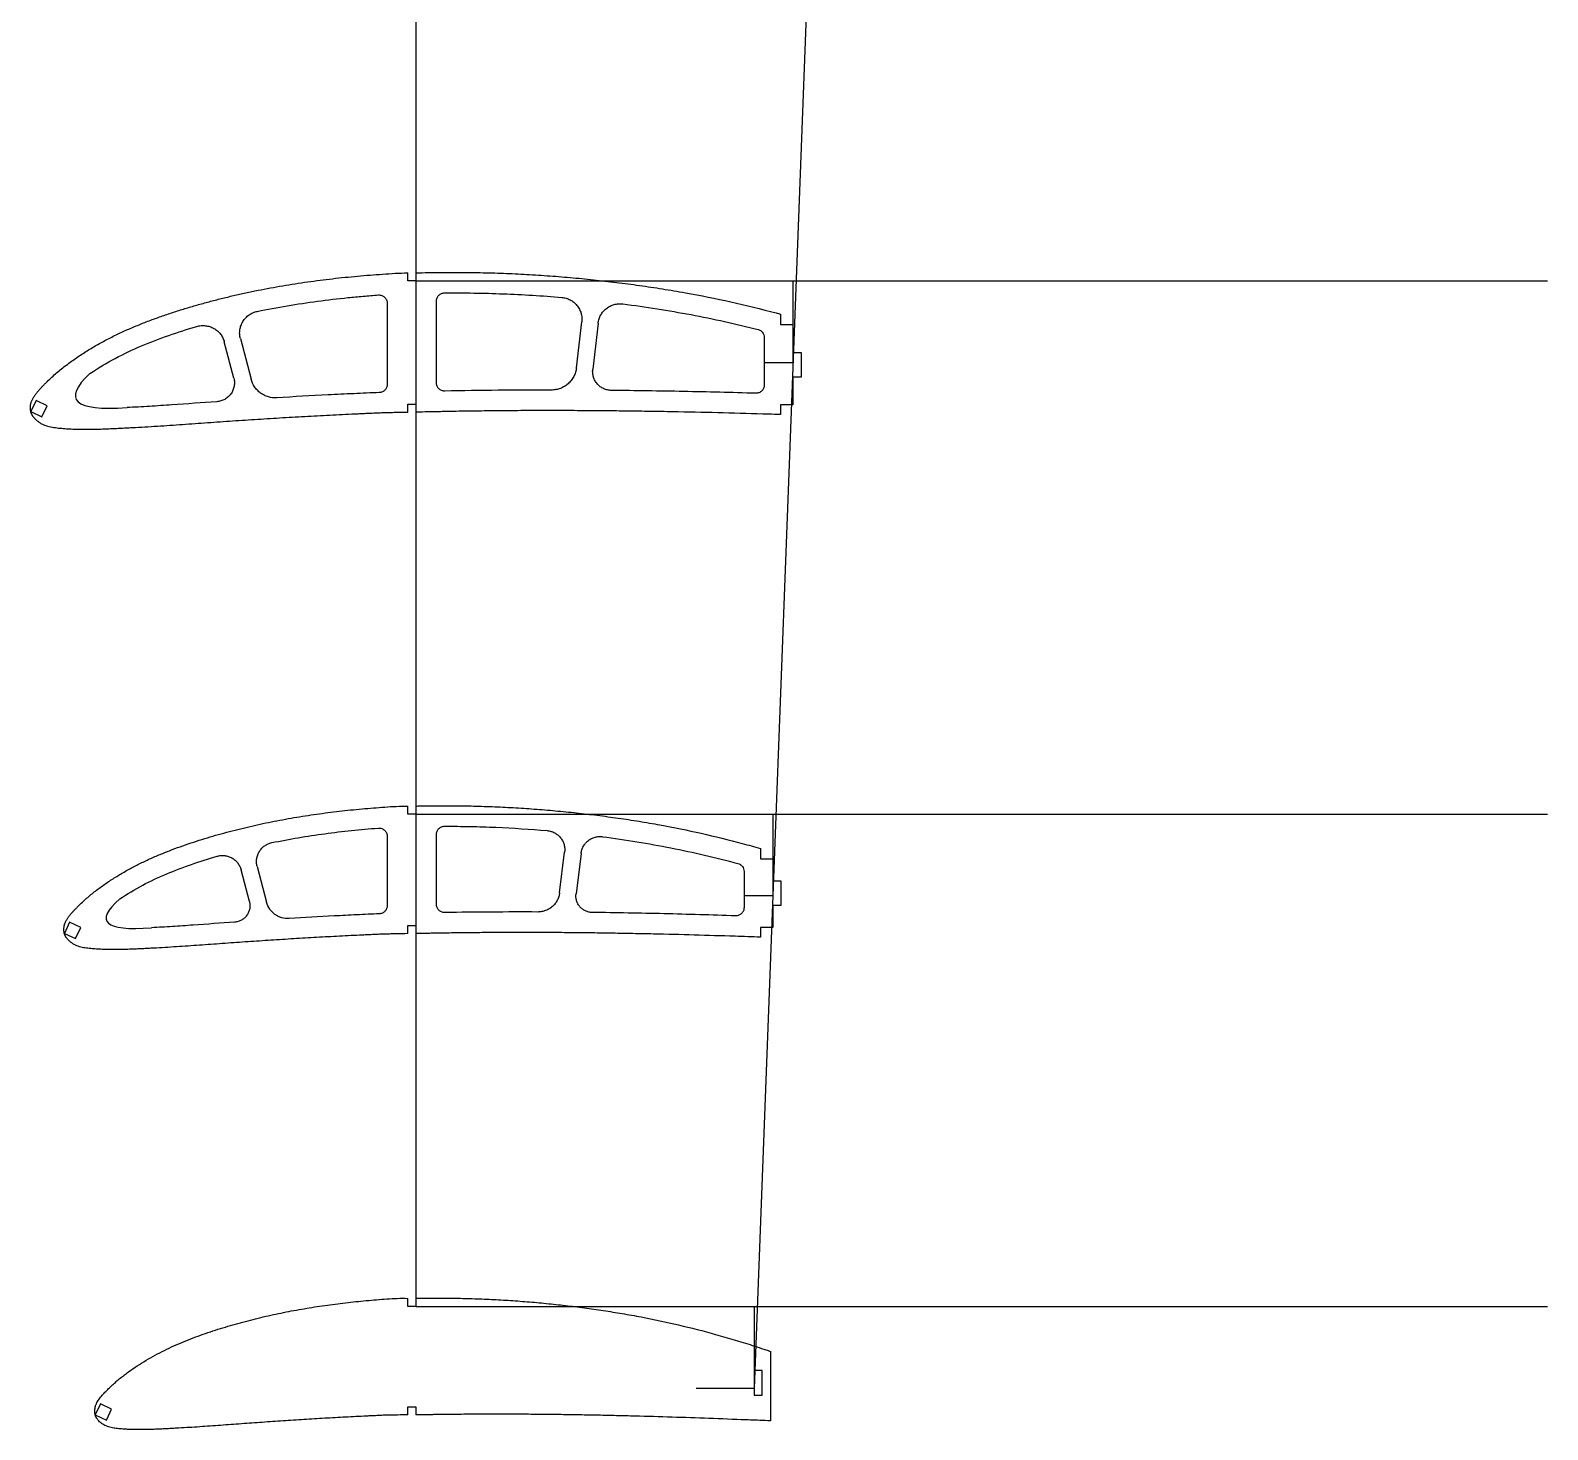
# Model space of a CAD drawing. Header units: millimetres. Extents: x -11497 to 404, y -3854 to 414.
# Drawn here: x -8383.4 to -8013.5, y -663.8 to -322.7 of the extents above; entities that cross this region are included whole.
import ezdxf

# ---------------------------------------------------------------- set-up
doc = ezdxf.new("R2010")
doc.units = ezdxf.units.MM
doc.layers.add('7', color=1, linetype='Continuous')
doc.layers.add('剖面线层', color=2, linetype='Continuous', lineweight=25)

msp = doc.modelspace()

# ---------------------------------------------------------------- linework, layer by layer
for p, q in [((-8291.4486, -383.8086), (-8291.4486, -381.8242)), ((-8289.4486, -383.8086), (-8291.4486, -383.8086)), ((-8289.4486, -381.8086), (-8289.4486, -383.8086)), ((-8200.5328, -391.9017), (-8200.5328, -394.4017)), ((-8200.5328, -394.4017), (-8197.5328, -394.4017)), ((-8197.5328, -394.4017), (-8197.5328, -401.2301)), ((-8197.5328, -401.2301), (-8195.5328, -401.2301)), ((-8195.5328, -401.2301), (-8195.5328, -407.2301)), ((-8195.5328, -407.2301), (-8197.5328, -407.2301)), ((-8197.5328, -407.2301), (-8197.5328, -413.9728)), ((-8291.4486, -415.8383), (-8291.4486, -413.8383)), ((-8291.4486, -413.8383), (-8289.4486, -413.8383)), ((-8289.4486, -413.8383), (-8289.4486, -415.7977)), ((-8197.5328, -413.9728), (-8200.5328, -413.9728)), ((-8200.5328, -413.9728), (-8200.5328, -416.3785)), ((-8291.4486, -513.8086), (-8291.4486, -511.8256)), ((-8289.4486, -513.8086), (-8291.4486, -513.8086)), ((-8289.4486, -511.8086), (-8289.4486, -513.8086)), ((-8205.448, -522.1672), (-8205.448, -524.6672)), ((-8205.448, -524.6672), (-8202.448, -524.6672)), ((-8202.448, -524.6672), (-8202.448, -530.0511)), ((-8202.448, -530.0511), (-8200.448, -530.0511)), ((-8200.448, -530.0511), (-8200.448, -536.0511)), ((-8200.448, -536.0511), (-8202.448, -536.0511)), ((-8202.448, -536.0511), (-8202.448, -541.3911)), ((-8291.4486, -542.9274), (-8291.4486, -540.9274)), ((-8291.4486, -540.9274), (-8289.4486, -540.9274)), ((-8289.4486, -540.9274), (-8289.4486, -542.8933)), ((-8202.448, -541.3911), (-8205.448, -541.3911)), ((-8205.448, -541.3911), (-8205.448, -543.7856)), ((-8291.4486, -633.8086), (-8291.4486, -631.8264)), ((-8289.4486, -631.8086), (-8289.4486, -633.8086)), ((-8289.4486, -633.8086), (-8291.4486, -633.8086)), ((-8202.9908, -644.761), (-8202.9908, -661.6956)), ((-8206.9908, -649.4338), (-8206.9908, -655.4338)), ((-8204.9908, -649.4338), (-8206.9908, -649.4338)), ((-8204.9908, -655.4338), (-8204.9908, -649.4338)), ((-8291.4486, -660.2399), (-8291.4486, -658.2399)), ((-8291.4486, -658.2399), (-8289.4486, -658.2399)), ((-8289.4486, -658.2399), (-8289.4486, -660.2142)), ((-8206.9908, -655.4338), (-8204.9908, -655.4338))]:
    msp.add_line(p, q)
at = {"color": 7, "linetype": 'Continuous', "lineweight": 25}
for p, q in [((-8296.4486, -389.2255), (-8296.4486, -409.0151)), ((-8284.4486, -408.6534), (-8284.4486, -388.7196)), ((-8250.3128, -404.9847), (-8249.0111, -393.7906)), ((-8245.0164, -394.1111), (-8246.3245, -405.3502)), ((-8333.8396, -407.479), (-8336.1565, -398.687)), ((-8332.2373, -397.8624), (-8329.6367, -407.7314)), ((-8204.5328, -397.5665), (-8204.5328, -409.1958)), ((-8368.9105, -406.3528), (-8368.9103, -406.3529)), ((-8382.0654, -412.9517), (-8383.3333, -415.6706)), ((-8379.3465, -414.2195), (-8382.0654, -412.9517)), ((-8380.6144, -416.9384), (-8379.3465, -414.2195)), ((-8383.3333, -415.6706), (-8380.6144, -416.9384)), ((-8296.4486, -519.1811), (-8296.4486, -536.0851)), ((-8284.4486, -535.7857), (-8284.4486, -518.7425)), ((-8254.4051, -532.9509), (-8253.1813, -523.0558)), ((-8249.1837, -523.3574), (-8250.4071, -533.2411)), ((-8330.0356, -535.09), (-8332.0692, -527.3628)), ((-8328.1529, -526.5276), (-8325.8548, -535.2599)), ((-8209.448, -527.7604), (-8209.448, -536.5787)), ((-8361.658, -534.445), (-8361.6578, -534.4452)), ((-8373.891, -540.137), (-8375.1589, -542.8559)), ((-8375.1589, -542.8559), (-8372.4399, -544.1238)), ((-8371.1721, -541.4049), (-8373.891, -540.137)), ((-8372.4399, -544.1238), (-8371.1721, -541.4049)), ((-8366.3454, -657.5384), (-8367.6132, -660.2573)), ((-8363.6264, -658.8062), (-8366.3454, -657.5384)), ((-8367.6132, -660.2573), (-8364.8943, -661.5251)), ((-8364.8943, -661.5251), (-8363.6264, -658.8062))]:
    msp.add_line(p, q, dxfattribs=at)
for points, knots in [([(-8291.4486, -415.8383), (-8292.4174, -415.8593), (-8293.8967, -415.8909), (-8295.8866, -415.9389), (-8297.4186, -415.983), (-8298.9503, -416.0397), (-8300.4814, -416.1087), (-8302.0124, -416.1773), (-8304.0539, -416.2666), (-8306.6051, -416.3883), (-8309.6661, -416.5401), (-8312.7266, -416.6982), (-8316.8064, -416.92), (-8320.8853, -417.1546), (-8324.963, -417.4041), (-8328.0208, -417.5969), (-8331.078, -417.7956), (-8334.1348, -418), (-8337.1912, -418.2093), (-8340.2471, -418.4225), (-8343.3028, -418.6388), (-8346.3584, -418.8554), (-8349.4141, -419.0683), (-8352.4703, -419.2722), (-8355.5274, -419.4624), (-8358.0759, -419.6049), (-8360.115, -419.7115), (-8361.6445, -419.7883), (-8363.1741, -419.8621), (-8364.704, -419.9313), (-8366.2342, -419.9907), (-8367.765, -420.0367), (-8369.2962, -420.059), (-8370.8277, -420.0579), (-8372.3587, -420.0229), (-8373.8888, -419.9598), (-8375.4166, -419.853), (-8376.9415, -419.713), (-8378.4596, -419.5028), (-8379.6906, -419.1473), (-8380.6135, -418.7082), (-8381.1597, -418.3776), (-8381.5713, -418.0759), (-8381.9688, -417.756), (-8382.3359, -417.4005), (-8382.6231, -417.0588), (-8382.7775, -416.8564), (-8382.886, -416.6992), (-8382.9855, -416.5362), (-8383.0741, -416.3667), (-8383.153, -416.1928), (-8383.232, -416.0197), (-8383.3015, -415.843), (-8383.3474, -415.6586), (-8383.383, -415.4719), (-8383.4094, -415.2829), (-8383.428, -415.0929), (-8383.4431, -414.8383), (-8383.4481, -414.5189), (-8383.413, -414.2012), (-8383.3785, -413.9492), (-8383.3404, -413.7619), (-8383.2916, -413.577), (-8383.2174, -413.3332), (-8383.1062, -413.0342), (-8382.9442, -412.6875), (-8382.7045, -412.2368), (-8382.3596, -411.6995), (-8381.9023, -411.0852), (-8381.4124, -410.4966), (-8380.9, -409.9275), (-8380.3707, -409.3744), (-8379.8329, -408.8293), (-8379.1076, -408.1109), (-8378.1804, -407.2339), (-8377.0362, -406.216), (-8375.8569, -405.2388), (-8374.65, -404.2961), (-8373.0069, -403.0837), (-8370.8972, -401.6463), (-8368.2956, -400.0289), (-8365.6296, -398.5202), (-8362.9063, -397.1172), (-8360.1315, -395.8196), (-8357.3138, -394.6178), (-8354.4641, -393.4944), (-8351.5863, -392.4448), (-8348.6856, -391.4602), (-8345.7645, -390.5377), (-8342.8257, -389.6728), (-8339.8723, -388.8592), (-8336.906, -388.0938), (-8333.9276, -387.3763), (-8330.9381, -386.7061), (-8326.9385, -385.8745), (-8321.9162, -384.9473), (-8316.8691, -384.165), (-8312.8196, -383.6192), (-8309.7772, -383.2507), (-8306.7303, -382.9201), (-8303.6797, -382.6229), (-8300.6249, -382.3717), (-8297.5686, -382.1356), (-8294.5099, -381.931), (-8292.4688, -381.8465), (-8291.4486, -381.8242)], [0.252537609, 0.252537609, 0.252537609, 0.252537609, 0.260360124, 0.264485496, 0.268610867, 0.272736239, 0.27686161, 0.280986982, 0.285112353, 0.293363096, 0.301613839, 0.309864582, 0.318115325, 0.334616811, 0.342867554, 0.351118297, 0.35936904, 0.367619783, 0.375870526, 0.384121269, 0.392372012, 0.400622755, 0.408873498, 0.417124241, 0.425374984, 0.433625727, 0.437751098, 0.44187647, 0.446001841, 0.450127213, 0.454252584, 0.458377956, 0.462503327, 0.466628699, 0.47075407, 0.474879442, 0.479004813, 0.483130185, 0.487255556, 0.491380928, 0.493443613, 0.495506299, 0.496537642, 0.497568985, 0.499631671, 0.500663013, 0.501178685, 0.501694356, 0.502210028, 0.502725699, 0.503241371, 0.503757042, 0.504272714, 0.504788385, 0.505304056, 0.505819728, 0.506335399, 0.506851071, 0.507882414, 0.508913756, 0.509429428, 0.509945099, 0.510460771, 0.510976442, 0.512007785, 0.513039128, 0.514070471, 0.516133157, 0.518195842, 0.520258528, 0.522321214, 0.5243839, 0.526446585, 0.528509271, 0.532634642, 0.536760014, 0.540885385, 0.545010757, 0.549136128, 0.557386871, 0.565637614, 0.573888357, 0.5821391, 0.590389843, 0.598640586, 0.606891329, 0.615142072, 0.623392815, 0.631643558, 0.639894301, 0.648145044, 0.656395787, 0.66464653, 0.672897273, 0.681148016, 0.697649502, 0.714150988, 0.722401731, 0.730652474, 0.738903217, 0.74715396, 0.755404703, 0.763655446, 0.771906189, 0.780156932, 0.780156932, 0.780156932, 0.780156932]), ([(-8289.4486, -381.8086), (-8289.1711, -381.806), (-8287.9493, -381.7937), (-8285.7834, -381.7644), (-8282.9511, -381.7177), (-8280.1183, -381.7079), (-8277.2856, -381.7174), (-8273.5088, -381.7714), (-8269.7332, -381.8732), (-8265.9593, -382.0272), (-8262.1868, -382.2126), (-8257.4747, -382.5086), (-8251.8269, -382.9587), (-8246.1878, -383.5068), (-8240.5586, -384.1483), (-8234.9413, -384.887), (-8229.3378, -385.7246), (-8221.8893, -386.9851), (-8212.6288, -388.8399), (-8204.9185, -390.7254), (-8200.9014, -391.8021), (-8200.5328, -391.9017)], [0.487546925, 0.487546925, 0.487546925, 0.487546925, 0.492140286, 0.507765286, 0.523390286, 0.539015286, 0.554640286, 0.570265286, 0.601515286, 0.617140286, 0.632765286, 0.664015286, 0.695265286, 0.726515286, 0.757765286, 0.789015286, 0.820265286, 0.851515286, 0.914015286, 0.976515286, 0.982833218, 0.982833218, 0.982833218, 0.982833218]), ([(-8328.1258, -391.2305), (-8323.2507, -390.2243), (-8318.3502, -389.4061), (-8310.9672, -388.4194), (-8308.5005, -388.1328), (-8304.7936, -387.7537), (-8303.5568, -387.6366), (-8301.08, -387.4244), (-8299.8407, -387.3259), (-8298.6008, -387.2313)], [0, 0, 0, 0, 0.5, 0.5, 0.75, 0.75, 0.875, 0.875, 1, 1, 1, 1]), ([(-8298.6008, -387.2313), (-8298.4627, -387.2208), (-8298.3259, -387.2246), (-8298.0549, -387.2599), (-8297.9192, -387.292), (-8297.6602, -387.3824), (-8297.5366, -387.4403), (-8297.301, -387.5818), (-8297.1898, -387.6654), (-8296.8892, -387.9438), (-8296.726, -388.1733), (-8296.5615, -388.5491), (-8296.519, -388.682), (-8296.4629, -388.9506), (-8296.4486, -389.087), (-8296.4486, -389.2255)], [0, 0, 0, 0, 0.125, 0.125, 0.25, 0.25, 0.375, 0.375, 0.5, 0.5, 0.75, 0.75, 0.875, 0.875, 1, 1, 1, 1]), ([(-8284.4486, -388.7196), (-8284.4486, -388.5882), (-8284.4358, -388.459), (-8284.3856, -388.2048), (-8284.3476, -388.0785), (-8284.2483, -387.8374), (-8284.1875, -387.723), (-8284.044, -387.5064), (-8283.9604, -387.4037), (-8283.6863, -387.1273), (-8283.4653, -386.9779), (-8282.988, -386.7764), (-8282.7274, -386.7218), (-8282.4646, -386.7197)], [0, 0, 0, 0, 0.125, 0.125, 0.25, 0.25, 0.375, 0.375, 0.5, 0.5, 0.75, 0.75, 1, 1, 1, 1]), ([(-8282.4646, -386.7197), (-8277.6966, -386.6816), (-8272.9328, -386.758), (-8263.4128, -387.1274), (-8258.6566, -387.4192), (-8253.9042, -387.8152)], [0, 0, 0, 0, 0.5, 0.5, 1, 1, 1, 1]), ([(-8253.9035, -387.8152), (-8253.5426, -387.8453), (-8253.1908, -387.911), (-8252.6763, -388.0607), (-8252.507, -388.1192), (-8252.1729, -388.2539), (-8252.008, -388.3302), (-8251.5313, -388.5808), (-8251.2333, -388.7776), (-8250.6771, -389.2306), (-8250.4189, -389.4881), (-8249.9658, -390.041), (-8249.7675, -390.3386), (-8249.4294, -390.9778), (-8249.2944, -391.3108), (-8249.1432, -391.8248), (-8249.1012, -391.9988), (-8249.0346, -392.3522), (-8249.01, -392.5323), (-8248.9639, -393.0708), (-8248.9692, -393.4302), (-8249.011, -393.79)], [0, 0, 0, 0, 0.125, 0.125, 0.1875, 0.1875, 0.25, 0.25, 0.375, 0.375, 0.5, 0.5, 0.625, 0.625, 0.75, 0.75, 0.8125, 0.8125, 0.875, 0.875, 1, 1, 1, 1]), ([(-8332.2375, -397.8617), (-8332.3311, -397.5067), (-8332.387, -397.1484), (-8332.4167, -396.606), (-8332.4174, -396.4244), (-8332.4004, -396.0596), (-8332.3823, -395.8764), (-8332.3014, -395.3369), (-8332.2119, -394.9862), (-8332.024, -394.4738), (-8331.952, -394.3044), (-8331.792, -393.9762), (-8331.7043, -393.8173), (-8331.4182, -393.3556), (-8331.197, -393.0676), (-8330.6927, -392.5345), (-8330.4178, -392.298), (-8329.8243, -391.8829), (-8329.502, -391.7029), (-8328.8327, -391.4144), (-8328.4858, -391.3048), (-8328.1263, -391.2306)], [0, 0, 0, 0, 0.125, 0.125, 0.1875, 0.1875, 0.25, 0.25, 0.375, 0.375, 0.4375, 0.4375, 0.5, 0.5, 0.625, 0.625, 0.75, 0.75, 0.875, 0.875, 1, 1, 1, 1]), ([(-8245.0163, -394.1106), (-8244.975, -393.7551), (-8244.8991, -393.4096), (-8244.7357, -392.906), (-8244.6729, -392.7406), (-8244.5302, -392.4147), (-8244.45, -392.2539), (-8244.1891, -391.7898), (-8243.9866, -391.5008), (-8243.525, -390.9634), (-8243.2641, -390.7145), (-8242.7071, -390.2797), (-8242.4088, -390.0906), (-8241.7713, -389.7705), (-8241.4383, -389.6431), (-8240.7577, -389.4566), (-8240.4054, -389.3962), (-8239.6939, -389.3467), (-8239.3385, -389.3571), (-8238.9836, -389.4032)], [0, 0, 0, 0, 0.125, 0.125, 0.1875, 0.1875, 0.25, 0.25, 0.375, 0.375, 0.5, 0.5, 0.625, 0.625, 0.75, 0.75, 0.875, 0.875, 1, 1, 1, 1]), ([(-8238.9829, -389.4033), (-8233.4066, -390.1264), (-8227.8695, -390.9923), (-8216.8869, -393.0587), (-8211.4416, -394.2597), (-8206.0422, -395.628)], [0, 0, 0, 0, 0.5, 0.5, 1, 1, 1, 1]), ([(-8368.9103, -406.3529), (-8366.9116, -405.012), (-8364.8592, -403.7926), (-8360.6613, -401.5647), (-8358.5139, -400.5605), (-8354.1458, -398.718), (-8351.9279, -397.8735), (-8347.4397, -396.3032), (-8345.1693, -395.5777), (-8342.8767, -394.9024)], [0, 0, 0, 0, 0.25, 0.25, 0.5, 0.5, 0.75, 0.75, 1, 1, 1, 1]), ([(-8342.8755, -394.902), (-8342.5288, -394.7999), (-8342.1777, -394.7341), (-8341.645, -394.6876), (-8341.4663, -394.6809), (-8341.1069, -394.6854), (-8340.9259, -394.6968), (-8340.3918, -394.7575), (-8340.0434, -394.8327), (-8339.3623, -395.0525), (-8339.0287, -395.1985), (-8338.4069, -395.5483), (-8338.1146, -395.753), (-8337.5685, -396.2243), (-8337.3218, -396.4851), (-8336.9944, -396.9078), (-8336.8923, -397.0543), (-8336.7019, -397.3585), (-8336.6136, -397.5169), (-8336.3748, -398.0007), (-8336.2488, -398.3367), (-8336.1567, -398.6863)], [0, 0, 0, 0, 0.125, 0.125, 0.1875, 0.1875, 0.25, 0.25, 0.375, 0.375, 0.5, 0.5, 0.625, 0.625, 0.75, 0.75, 0.8125, 0.8125, 0.875, 0.875, 1, 1, 1, 1]), ([(-8206.0422, -395.628), (-8205.8265, -395.6826), (-8205.6257, -395.7707), (-8205.2535, -396.0137), (-8205.0917, -396.1626), (-8204.8188, -396.5127), (-8204.7138, -396.7065), (-8204.5695, -397.1258), (-8204.5328, -397.344), (-8204.5328, -397.5665)], [0, 0, 0, 0, 0.25, 0.25, 0.5, 0.5, 0.75, 0.75, 1, 1, 1, 1]), ([(-8250.3129, -404.9851), (-8250.3562, -405.3582), (-8250.4329, -405.7216), (-8250.6501, -406.4297), (-8250.7918, -406.7768), (-8251.1371, -407.4404), (-8251.3375, -407.7523), (-8251.6789, -408.191), (-8251.7995, -408.3324), (-8252.0546, -408.6051), (-8252.1895, -408.7367), (-8252.6072, -409.1084), (-8252.9052, -409.3285), (-8253.5394, -409.7138), (-8253.8793, -409.88), (-8254.5742, -410.1444), (-8254.9308, -410.2443), (-8255.6622, -410.3792), (-8256.0383, -410.4138), (-8256.4139, -410.4136)], [0, 0, 0, 0, 0.125, 0.125, 0.25, 0.25, 0.375, 0.375, 0.4375, 0.4375, 0.5, 0.5, 0.625, 0.625, 0.75, 0.75, 0.875, 0.875, 1, 1, 1, 1]), ([(-8241.7896, -410.4918), (-8242.1147, -410.4886), (-8242.4336, -410.4514), (-8243.0598, -410.3119), (-8243.3704, -410.2076), (-8243.9554, -409.9399), (-8244.2315, -409.777), (-8244.6206, -409.4885), (-8244.7464, -409.3846), (-8244.9838, -409.1664), (-8245.2084, -408.937), (-8245.408, -408.6857), (-8245.5947, -408.4234), (-8245.6822, -408.2858), (-8245.9204, -407.8632), (-8246.0477, -407.5689), (-8246.2402, -406.9556), (-8246.305, -406.6343), (-8246.3652, -405.9949), (-8246.3621, -405.6736), (-8246.3246, -405.3506)], [0, 0, 0, 0, 0.125, 0.125, 0.25, 0.25, 0.375, 0.375, 0.4375, 0.4375, 0.5, 0.5625, 0.5625, 0.625, 0.625, 0.75, 0.75, 0.875, 0.875, 1, 1, 1, 1]), ([(-8333.8395, -407.4795), (-8333.7526, -407.8092), (-8333.7035, -408.1423), (-8333.6781, -408.8151), (-8333.703, -409.1583), (-8333.8254, -409.8208), (-8333.9221, -410.1431), (-8334.1884, -410.7692), (-8334.3547, -411.0641), (-8334.7467, -411.6109), (-8334.9765, -411.8667), (-8335.4797, -412.3158), (-8335.7535, -412.5112), (-8336.1979, -412.7595), (-8336.3515, -412.8344), (-8336.6624, -412.9655), (-8336.8207, -413.0223), (-8337.3041, -413.1664), (-8337.6401, -413.2279), (-8337.9803, -413.2514)], [0, 0, 0, 0, 0.125, 0.125, 0.25, 0.25, 0.375, 0.375, 0.5, 0.5, 0.625, 0.625, 0.75, 0.75, 0.8125, 0.8125, 0.875, 0.875, 1, 1, 1, 1]), ([(-8323.3281, -412.2939), (-8324.0366, -412.337), (-8324.7334, -412.2592), (-8325.7547, -411.9624), (-8326.0818, -411.8356), (-8326.7105, -411.5285), (-8327.0131, -411.3473), (-8327.587, -410.9321), (-8327.8522, -410.7026), (-8328.3407, -410.2016), (-8328.565, -409.9284), (-8329.1648, -409.0529), (-8329.4557, -408.4182), (-8329.6366, -407.7318)], [0, 0, 0, 0, 0.25, 0.25, 0.375, 0.375, 0.5, 0.5, 0.625, 0.625, 0.75, 0.75, 1, 1, 1, 1]), ([(-8296.4486, -409.0151), (-8296.4486, -409.144), (-8296.461, -409.2709), (-8296.5094, -409.5206), (-8296.5459, -409.6446), (-8296.6417, -409.8822), (-8296.7004, -409.995), (-8296.8388, -410.209), (-8296.9195, -410.3108), (-8297.0964, -410.4945), (-8297.1929, -410.5773), (-8297.4021, -410.7247), (-8297.5147, -410.7887), (-8297.8629, -410.9447), (-8298.1169, -411.0047), (-8298.3747, -411.0142)], [0, 0, 0, 0, 0.125, 0.125, 0.25, 0.25, 0.375, 0.375, 0.5, 0.5, 0.625, 0.625, 0.75, 0.75, 1, 1, 1, 1]), ([(-8282.4096, -410.6535), (-8282.5433, -410.6561), (-8282.675, -410.6454), (-8282.9345, -410.5985), (-8283.0638, -410.5616), (-8283.3102, -410.4636), (-8283.4273, -410.4031), (-8283.6493, -410.2588), (-8283.7543, -410.1745), (-8284.0371, -409.8973), (-8284.1897, -409.6726), (-8284.3943, -409.1865), (-8284.4486, -408.9209), (-8284.4486, -408.6534)], [0, 0, 0, 0, 0.125, 0.125, 0.25, 0.25, 0.375, 0.375, 0.5, 0.5, 0.75, 0.75, 1, 1, 1, 1]), ([(-8206.5905, -411.1938), (-8212.4551, -411.0248), (-8218.3205, -410.8769), (-8230.0531, -410.6404), (-8235.9204, -410.5502), (-8241.7886, -410.4918)], [0, 0, 0, 0, 0.5, 0.5, 1, 1, 1, 1]), ([(-8204.5328, -409.1958), (-8204.5328, -409.3303), (-8204.5463, -409.4624), (-8204.5989, -409.7224), (-8204.6388, -409.8516), (-8204.7426, -410.0971), (-8204.8061, -410.2134), (-8204.9564, -410.4333), (-8205.0436, -410.5368), (-8205.3291, -410.8142), (-8205.559, -410.9619), (-8205.9296, -411.1063), (-8206.0593, -411.1425), (-8206.323, -411.1882), (-8206.4561, -411.1977), (-8206.5905, -411.1938)], [0, 0, 0, 0, 0.125, 0.125, 0.25, 0.25, 0.375, 0.375, 0.5, 0.5, 0.75, 0.75, 0.875, 0.875, 1, 1, 1, 1]), ([(-8337.9787, -413.2513), (-8341.6265, -413.5042), (-8345.2736, -413.7686), (-8350.7455, -414.1459), (-8352.5698, -414.2676), (-8356.2194, -414.4931), (-8358.0449, -414.5956), (-8359.8709, -414.6905)], [0, 0, 0, 0, 0.5, 0.5, 0.75, 0.75, 1, 1, 1, 1]), ([(-8298.3747, -411.0142), (-8299.4151, -411.0527), (-8300.4551, -411.1013), (-8302.5352, -411.1943), (-8303.5753, -411.2392), (-8306.6952, -411.384), (-8308.7748, -411.4873), (-8315.0131, -411.8073), (-8319.1709, -412.041), (-8323.3277, -412.2938)], [0, 0, 0, 0, 0.125, 0.125, 0.25, 0.25, 0.5, 0.5, 1, 1, 1, 1]), ([(-8200.5328, -416.3785), (-8201.5329, -416.3475), (-8206.1899, -416.2052), (-8214.5045, -415.9717), (-8223.6483, -415.765), (-8230.9637, -415.6339), (-8236.4501, -415.5526), (-8241.9365, -415.4883), (-8247.4227, -415.4443), (-8252.9085, -415.4175), (-8258.3939, -415.4114), (-8263.8788, -415.4262), (-8269.3629, -415.4654), (-8273.9324, -415.5167), (-8277.5875, -415.5694), (-8280.3284, -415.6166), (-8282.6125, -415.6585), (-8284.4394, -415.6985), (-8286.2663, -415.7349), (-8287.9359, -415.7687), (-8289.1489, -415.7919), (-8289.4486, -415.7977)], [0.008066346, 0.008066346, 0.008066346, 0.008066346, 0.016133157, 0.045630185, 0.075127213, 0.089875727, 0.104624241, 0.119372755, 0.134121269, 0.148869783, 0.163618297, 0.178366811, 0.193115325, 0.207863839, 0.215238096, 0.222612353, 0.22998661, 0.233673739, 0.237360867, 0.244735124, 0.247154808, 0.247154808, 0.247154808, 0.247154808]), ([(-8291.4486, -542.9274), (-8292.3406, -542.9451), (-8293.6974, -542.966), (-8295.5193, -542.9998), (-8296.9142, -543.0341), (-8298.3088, -543.0845), (-8299.7029, -543.1503), (-8301.097, -543.2149), (-8302.9561, -543.297), (-8305.2797, -543.4113), (-8308.0681, -543.5528), (-8310.8564, -543.6995), (-8314.574, -543.906), (-8318.2915, -544.124), (-8322.0086, -544.3559), (-8324.7963, -544.5348), (-8327.5839, -544.7193), (-8330.3713, -544.9088), (-8333.1587, -545.1031), (-8335.9459, -545.3013), (-8338.7332, -545.5018), (-8341.5206, -545.7025), (-8344.3083, -545.9003), (-8347.0968, -546.0899), (-8349.8863, -546.2667), (-8352.2119, -546.3992), (-8354.0727, -546.4987), (-8355.4685, -546.5705), (-8356.8645, -546.6397), (-8358.2607, -546.7042), (-8359.6574, -546.7599), (-8361.0545, -546.8035), (-8362.4521, -546.824), (-8363.85, -546.824), (-8365.2475, -546.7918), (-8366.6443, -546.7351), (-8368.0388, -546.6365), (-8369.431, -546.5096), (-8370.8159, -546.3108), (-8371.9364, -545.9738), (-8372.7727, -545.5602), (-8373.2679, -545.2527), (-8373.6389, -544.9709), (-8373.9977, -544.6739), (-8374.3268, -544.3432), (-8374.5824, -544.0258), (-8374.7182, -543.8371), (-8374.8132, -543.6909), (-8374.8999, -543.5395), (-8374.9768, -543.3829), (-8375.0446, -543.2222), (-8375.1099, -543.0612), (-8375.1643, -542.8965), (-8375.1971, -542.7261), (-8375.2219, -542.5543), (-8375.2399, -542.381), (-8375.2518, -542.2071), (-8375.2615, -541.9745), (-8375.267, -541.683), (-8375.2367, -541.3929), (-8375.2128, -541.1619), (-8375.1825, -540.99), (-8375.1414, -540.8203), (-8375.0786, -540.5963), (-8374.9827, -540.3213), (-8374.8387, -540.0029), (-8374.6258, -539.5884), (-8374.3152, -539.0951), (-8373.9019, -538.5312), (-8373.4578, -537.9913), (-8372.9922, -537.4698), (-8372.5101, -536.9638), (-8372.0206, -536.4648), (-8371.3597, -535.8078), (-8370.5149, -535.0055), (-8369.4725, -534.0738), (-8368.3975, -533.18), (-8367.2974, -532.3173), (-8365.7995, -531.2079), (-8363.8752, -529.8935), (-8361.5029, -528.4133), (-8359.0705, -527.0342), (-8356.5866, -525.7505), (-8354.0549, -524.5642), (-8351.4842, -523.4654), (-8348.8847, -522.4374), (-8346.259, -521.4784), (-8343.6131, -520.5775), (-8340.9484, -519.7343), (-8338.2679, -518.9433), (-8335.5742, -518.1993), (-8332.8689, -517.4994), (-8330.1529, -516.8432), (-8327.4269, -516.2303), (-8323.7803, -515.4699), (-8319.202, -514.6223), (-8314.6021, -513.9066), (-8310.9123, -513.4073), (-8308.1404, -513.0705), (-8305.3649, -512.7674), (-8302.5864, -512.4962), (-8299.8046, -512.2646), (-8297.022, -512.0476), (-8294.2365, -511.8748), (-8292.3774, -511.8256), (-8291.4486, -511.8256)], [0.263563548, 0.263563548, 0.263563548, 0.263563548, 0.271476433, 0.275601804, 0.279727176, 0.283852547, 0.287977919, 0.29210329, 0.296228661, 0.304479404, 0.312730147, 0.32098089, 0.329231633, 0.345733119, 0.353983862, 0.362234605, 0.370485348, 0.378736091, 0.386986834, 0.395237577, 0.40348832, 0.411739063, 0.419989806, 0.428240549, 0.436491292, 0.444742035, 0.448867406, 0.452992778, 0.457118149, 0.461243521, 0.465368892, 0.469494264, 0.473619635, 0.477745007, 0.481870378, 0.48599575, 0.490121121, 0.494246493, 0.498371864, 0.502497236, 0.504559922, 0.506622607, 0.50765395, 0.508685293, 0.510747979, 0.511779322, 0.512294993, 0.512810664, 0.513326336, 0.513842007, 0.514357679, 0.51487335, 0.515389022, 0.515904693, 0.516420365, 0.516936036, 0.517451707, 0.517967379, 0.518998722, 0.520030065, 0.520545736, 0.521061407, 0.521577079, 0.52209275, 0.523124093, 0.524155436, 0.525186779, 0.527249465, 0.52931215, 0.531374836, 0.533437522, 0.535500208, 0.537562893, 0.539625579, 0.543750951, 0.547876322, 0.552001694, 0.556127065, 0.560252437, 0.56850318, 0.576753923, 0.585004665, 0.593255408, 0.601506151, 0.609756894, 0.618007637, 0.62625838, 0.634509123, 0.642759866, 0.651010609, 0.659261352, 0.667512095, 0.675762838, 0.684013581, 0.692264324, 0.70876581, 0.725267296, 0.733518039, 0.741768782, 0.750019525, 0.758270268, 0.766521011, 0.774771754, 0.783022497, 0.79127324, 0.79127324, 0.79127324, 0.79127324]), ([(-8289.4486, -511.8086), (-8289.2575, -511.807), (-8288.2087, -511.7981), (-8286.3021, -511.7787), (-8283.729, -511.7415), (-8281.1556, -511.7413), (-8278.5823, -511.7564), (-8275.1516, -511.8164), (-8271.7219, -511.9179), (-8268.294, -512.0682), (-8264.8674, -512.2462), (-8260.5876, -512.5274), (-8255.4582, -512.9507), (-8250.3368, -513.4629), (-8245.2247, -514.0604), (-8240.1237, -514.7454), (-8235.0353, -515.5201), (-8228.2722, -516.6843), (-8219.8642, -518.3921), (-8211.7098, -520.4097), (-8206.9242, -521.742), (-8205.448, -522.1672)], [0.465170968, 0.465170968, 0.465170968, 0.465170968, 0.468652192, 0.484277192, 0.499902192, 0.515527192, 0.531152192, 0.546777192, 0.578027192, 0.593652192, 0.609277192, 0.640527192, 0.671777192, 0.703027192, 0.734277192, 0.765527192, 0.796777192, 0.828027192, 0.890527192, 0.953027192, 0.981010239, 0.981010239, 0.981010239, 0.981010239]), ([(-8324.5626, -520.7431), (-8320.2755, -519.8609), (-8315.9668, -519.1385), (-8309.4761, -518.26), (-8307.3077, -518.0032), (-8304.0491, -517.6622), (-8302.9619, -517.5559), (-8300.7849, -517.362), (-8299.6954, -517.273), (-8298.6054, -517.1873)], [0, 0, 0, 0, 0.5, 0.5, 0.75, 0.75, 0.875, 0.875, 1, 1, 1, 1]), ([(-8298.6054, -517.1873), (-8298.4671, -517.1764), (-8298.3302, -517.18), (-8298.0587, -517.2148), (-8297.9227, -517.2466), (-8297.6632, -517.3367), (-8297.5393, -517.3945), (-8297.3032, -517.5359), (-8297.1917, -517.6194), (-8296.8904, -517.8979), (-8296.7267, -518.1276), (-8296.5618, -518.5039), (-8296.5192, -518.637), (-8296.4629, -518.9059), (-8296.4486, -519.0424), (-8296.4486, -519.1811)], [0, 0, 0, 0, 0.125, 0.125, 0.25, 0.25, 0.375, 0.375, 0.5, 0.5, 0.75, 0.75, 0.875, 0.875, 1, 1, 1, 1]), ([(-8284.4486, -518.7425), (-8284.4486, -518.6106), (-8284.4357, -518.4808), (-8284.385, -518.2255), (-8284.3467, -518.0987), (-8284.2466, -517.8567), (-8284.1853, -517.742), (-8284.0405, -517.5248), (-8283.9563, -517.4219), (-8283.6801, -517.1452), (-8283.4575, -516.9961), (-8282.9771, -516.7961), (-8282.7149, -516.7428), (-8282.451, -516.7425)], [0, 0, 0, 0, 0.125, 0.125, 0.25, 0.25, 0.375, 0.375, 0.5, 0.5, 0.75, 0.75, 1, 1, 1, 1]), ([(-8282.451, -516.7425), (-8280.3627, -516.74), (-8278.2751, -516.7577), (-8274.1021, -516.8465), (-8272.0164, -516.9121), (-8265.7621, -517.1824), (-8261.5961, -517.4521), (-8257.4334, -517.8101)], [0, 0, 0, 0, 0.25, 0.25, 0.5, 0.5, 1, 1, 1, 1]), ([(-8257.4334, -517.8102), (-8257.1176, -517.8373), (-8256.8099, -517.8957), (-8256.2102, -518.0723), (-8255.915, -518.1925), (-8255.36, -518.4869), (-8255.1, -518.6601), (-8254.615, -519.0587), (-8254.3902, -519.2851), (-8253.9962, -519.7707), (-8253.824, -520.0321), (-8253.5311, -520.5933), (-8253.4148, -520.8851), (-8253.2421, -521.4858), (-8253.1851, -521.7985), (-8253.1356, -522.4268), (-8253.1424, -522.7412), (-8253.1813, -523.0557)], [0, 0, 0, 0, 0.125, 0.125, 0.25, 0.25, 0.375, 0.375, 0.5, 0.5, 0.625, 0.625, 0.75, 0.75, 0.875, 0.875, 1, 1, 1, 1]), ([(-8328.1529, -526.5276), (-8328.2344, -526.2178), (-8328.2831, -525.905), (-8328.3174, -525.274), (-8328.3022, -524.952), (-8328.2078, -524.3243), (-8328.1296, -524.0184), (-8327.9108, -523.4223), (-8327.7694, -523.1327), (-8327.4363, -522.5958), (-8327.2431, -522.3445), (-8326.8029, -521.8796), (-8326.5629, -521.6734), (-8326.0448, -521.3114), (-8325.7634, -521.1545), (-8325.1792, -520.9031), (-8324.8764, -520.8076), (-8324.5627, -520.7431)], [0, 0, 0, 0, 0.125, 0.125, 0.25, 0.25, 0.375, 0.375, 0.5, 0.5, 0.625, 0.625, 0.75, 0.75, 0.875, 0.875, 1, 1, 1, 1]), ([(-8249.1837, -523.3574), (-8249.1454, -523.0484), (-8249.0773, -522.7484), (-8248.8839, -522.1655), (-8248.7567, -521.8798), (-8248.4507, -521.3433), (-8248.2731, -521.0929), (-8247.8691, -520.6277), (-8247.641, -520.4124), (-8247.1546, -520.0366), (-8246.8943, -519.8733), (-8246.3389, -519.5973), (-8246.0485, -519.4876), (-8245.4559, -519.3276), (-8245.1496, -519.2762), (-8244.5303, -519.235), (-8244.2211, -519.245), (-8243.9125, -519.2858)], [0, 0, 0, 0, 0.125, 0.125, 0.25, 0.25, 0.375, 0.375, 0.5, 0.5, 0.625, 0.625, 0.75, 0.75, 0.875, 0.875, 1, 1, 1, 1]), ([(-8243.9124, -519.2858), (-8238.3179, -520.0263), (-8232.7673, -520.9255), (-8221.77, -523.0983), (-8216.3235, -524.3732), (-8210.9274, -525.8297)], [0, 0, 0, 0, 0.5, 0.5, 1, 1, 1, 1]), ([(-8361.6578, -534.4452), (-8359.8358, -533.2278), (-8357.9649, -532.121), (-8354.1377, -530.1002), (-8352.1794, -529.1909), (-8348.1975, -527.52), (-8346.1758, -526.7539), (-8342.085, -525.329), (-8340.0155, -524.671), (-8337.9261, -524.0581)], [0, 0, 0, 0, 0.25, 0.25, 0.5, 0.5, 0.75, 0.75, 1, 1, 1, 1]), ([(-8337.9262, -524.0581), (-8337.6238, -523.9694), (-8337.3176, -523.9123), (-8336.6981, -523.8589), (-8336.3812, -523.8632), (-8335.7602, -523.9343), (-8335.4566, -524.0002), (-8334.8627, -524.1924), (-8334.572, -524.3199), (-8334.03, -524.6253), (-8333.7753, -524.804), (-8333.2994, -525.2153), (-8333.0843, -525.4429), (-8332.704, -525.9346), (-8332.5366, -526.2022), (-8332.2592, -526.7649), (-8332.1495, -527.0579), (-8332.0693, -527.3628)], [0, 0, 0, 0, 0.125, 0.125, 0.25, 0.25, 0.375, 0.375, 0.5, 0.5, 0.625, 0.625, 0.75, 0.75, 0.875, 0.875, 1, 1, 1, 1]), ([(-8210.9274, -525.8297), (-8210.7151, -525.887), (-8210.5179, -525.9768), (-8210.1531, -526.2209), (-8209.9944, -526.3698), (-8209.7277, -526.7174), (-8209.6248, -526.9099), (-8209.484, -527.3241), (-8209.448, -527.5406), (-8209.448, -527.7604)], [0, 0, 0, 0, 0.25, 0.25, 0.5, 0.5, 0.75, 0.75, 1, 1, 1, 1]), ([(-8330.0356, -535.0901), (-8329.96, -535.3776), (-8329.9172, -535.668), (-8329.8951, -536.2544), (-8329.9168, -536.5535), (-8330.0235, -537.1311), (-8330.1078, -537.4121), (-8330.3398, -537.9579), (-8330.4847, -538.2151), (-8330.8262, -538.6919), (-8331.0263, -538.9149), (-8331.4648, -539.3067), (-8331.7033, -539.4772), (-8332.2196, -539.7662), (-8332.4929, -539.8815), (-8333.0545, -540.0495), (-8333.3473, -540.1034), (-8333.6438, -540.1243)], [0, 0, 0, 0, 0.125, 0.125, 0.25, 0.25, 0.375, 0.375, 0.5, 0.5, 0.625, 0.625, 0.75, 0.75, 0.875, 0.875, 1, 1, 1, 1]), ([(-8320.3449, -539.2416), (-8320.9636, -539.2799), (-8321.5722, -539.2125), (-8322.4643, -538.9539), (-8322.7501, -538.8434), (-8323.2993, -538.5754), (-8323.5638, -538.4172), (-8324.065, -538.0548), (-8324.2966, -537.8545), (-8324.7234, -537.4169), (-8324.9194, -537.1783), (-8325.4431, -536.4138), (-8325.6971, -535.8595), (-8325.8548, -535.26)], [0, 0, 0, 0, 0.25, 0.25, 0.375, 0.375, 0.5, 0.5, 0.625, 0.625, 0.75, 0.75, 1, 1, 1, 1]), ([(-8296.4486, -536.0851), (-8296.4486, -536.2138), (-8296.4609, -536.3404), (-8296.5091, -536.5895), (-8296.5455, -536.7132), (-8296.6409, -536.9504), (-8296.6993, -537.063), (-8296.8371, -537.2767), (-8296.9175, -537.3784), (-8297.0936, -537.562), (-8297.1897, -537.6448), (-8297.3981, -537.7922), (-8297.5104, -537.8564), (-8297.8574, -538.013), (-8298.1106, -538.0736), (-8298.3677, -538.084)], [0, 0, 0, 0, 0.125, 0.125, 0.25, 0.25, 0.375, 0.375, 0.5, 0.5, 0.625, 0.625, 0.75, 0.75, 1, 1, 1, 1]), ([(-8282.4164, -537.7859), (-8282.5498, -537.7881), (-8282.6812, -537.777), (-8282.94, -537.7293), (-8283.0689, -537.6922), (-8283.3146, -537.5938), (-8283.4312, -537.5331), (-8283.6524, -537.3887), (-8283.7571, -537.3044), (-8284.0388, -537.0273), (-8284.1908, -536.8029), (-8284.3945, -536.3177), (-8284.4486, -536.0526), (-8284.4486, -535.7857)], [0, 0, 0, 0, 0.125, 0.125, 0.25, 0.25, 0.375, 0.375, 0.5, 0.5, 0.75, 0.75, 1, 1, 1, 1]), ([(-8254.4052, -532.9509), (-8254.4453, -533.2751), (-8254.5142, -533.5907), (-8254.7072, -534.2053), (-8254.8324, -534.5063), (-8255.1363, -535.0817), (-8255.3122, -535.352), (-8255.7109, -535.8585), (-8255.9362, -536.0969), (-8256.4229, -536.5256), (-8256.683, -536.7158), (-8257.2361, -537.0484), (-8257.5322, -537.1917), (-8258.1377, -537.4194), (-8258.4482, -537.5051), (-8259.0845, -537.6202), (-8259.4116, -537.6493), (-8259.7383, -537.6482)], [0, 0, 0, 0, 0.125, 0.125, 0.25, 0.25, 0.375, 0.375, 0.5, 0.5, 0.625, 0.625, 0.75, 0.75, 0.875, 0.875, 1, 1, 1, 1]), ([(-8246.4652, -537.7556), (-8246.7496, -537.752), (-8247.0285, -537.7187), (-8247.5759, -537.5948), (-8247.8473, -537.5026), (-8248.3582, -537.2664), (-8248.5991, -537.1229), (-8249.0516, -536.7843), (-8249.2604, -536.5904), (-8249.6293, -536.168), (-8249.7931, -535.9355), (-8250.0681, -535.4412), (-8250.1779, -535.1831), (-8250.343, -534.6454), (-8250.3979, -534.3639), (-8250.4467, -533.8044), (-8250.4421, -533.5234), (-8250.4071, -533.2412)], [0, 0, 0, 0, 0.125, 0.125, 0.25, 0.25, 0.375, 0.375, 0.5, 0.5, 0.625, 0.625, 0.75, 0.75, 0.875, 0.875, 1, 1, 1, 1]), ([(-8298.3677, -538.084), (-8299.284, -538.1211), (-8300.1998, -538.1671), (-8302.0319, -538.2506), (-8302.948, -538.291), (-8305.6958, -538.4233), (-8307.5274, -538.5168), (-8313.0217, -538.805), (-8316.6837, -539.0151), (-8320.3448, -539.2416)], [0, 0, 0, 0, 0.125, 0.125, 0.25, 0.25, 0.5, 0.5, 1, 1, 1, 1]), ([(-8211.5135, -538.5765), (-8217.3369, -538.3856), (-8223.161, -538.2153), (-8234.8114, -537.9382), (-8240.6376, -537.8294), (-8246.4651, -537.7556)], [0, 0, 0, 0, 0.5, 0.5, 1, 1, 1, 1]), ([(-8209.448, -536.5787), (-8209.448, -536.7135), (-8209.4615, -536.846), (-8209.5144, -537.1066), (-8209.5544, -537.236), (-8209.6588, -537.4821), (-8209.7226, -537.5986), (-8209.8736, -537.8188), (-8209.9612, -537.9224), (-8210.2479, -538.1999), (-8210.4788, -538.3474), (-8210.8507, -538.4911), (-8210.981, -538.527), (-8211.2454, -538.5718), (-8211.3788, -538.5809), (-8211.5135, -538.5765)], [0, 0, 0, 0, 0.125, 0.125, 0.25, 0.25, 0.375, 0.375, 0.5, 0.5, 0.75, 0.75, 0.875, 0.875, 1, 1, 1, 1]), ([(-8333.6439, -540.1243), (-8337.0155, -540.3619), (-8340.3864, -540.61), (-8345.4438, -540.9656), (-8347.1299, -541.0805), (-8350.5031, -541.2935), (-8352.1904, -541.3901), (-8353.8781, -541.4798)], [0, 0, 0, 0, 0.5, 0.5, 0.75, 0.75, 1, 1, 1, 1]), ([(-8205.448, -543.7856), (-8207.5121, -543.7137), (-8212.893, -543.5309), (-8221.5918, -543.2624), (-8229.8866, -543.0519), (-8236.5238, -542.9143), (-8241.5024, -542.8264), (-8246.4817, -542.7537), (-8251.4619, -542.7), (-8256.4428, -542.6613), (-8261.4246, -542.6417), (-8266.4073, -542.6406), (-8271.3909, -542.6624), (-8275.5446, -542.697), (-8278.868, -542.7352), (-8281.3608, -542.7703), (-8283.4383, -542.8042), (-8285.1004, -542.8348), (-8286.7626, -542.8578), (-8288.212, -542.8762), (-8289.2459, -542.8904), (-8289.4486, -542.8933)], [0.008893259, 0.008893259, 0.008893259, 0.008893259, 0.027249465, 0.056746493, 0.086243521, 0.100992035, 0.115740549, 0.130489063, 0.145237577, 0.159986091, 0.174734605, 0.189483119, 0.204231633, 0.218980147, 0.226354404, 0.233728661, 0.241102919, 0.244790047, 0.248477176, 0.255851433, 0.25764953, 0.25764953, 0.25764953, 0.25764953]), ([(-8291.4486, -660.2399), (-8292.2697, -660.2547), (-8293.5134, -660.2657), (-8295.1802, -660.2862), (-8296.4486, -660.3116), (-8297.7167, -660.3561), (-8298.9842, -660.419), (-8300.252, -660.4799), (-8301.9429, -660.5554), (-8304.0563, -660.6627), (-8306.593, -660.7947), (-8309.1302, -660.931), (-8312.5134, -661.1232), (-8315.8972, -661.3259), (-8319.2814, -661.5417), (-8321.8199, -661.7078), (-8324.3585, -661.8792), (-8326.8974, -662.0549), (-8329.4364, -662.2352), (-8331.9756, -662.4195), (-8334.515, -662.6055), (-8337.0549, -662.7917), (-8339.5954, -662.9754), (-8342.1367, -663.1517), (-8344.6791, -663.3163), (-8346.7989, -663.4395), (-8348.4952, -663.5325), (-8349.7676, -663.5997), (-8351.0402, -663.6647), (-8352.3131, -663.7249), (-8353.5864, -663.777), (-8354.8602, -663.8185), (-8356.1345, -663.8373), (-8357.4092, -663.8384), (-8358.6834, -663.8087), (-8359.9571, -663.7579), (-8361.2285, -663.6668), (-8362.4982, -663.5522), (-8363.7601, -663.3638), (-8364.7787, -663.0438), (-8365.535, -662.6539), (-8365.9831, -662.3677), (-8366.3167, -662.1043), (-8366.6398, -661.8284), (-8366.9339, -661.5205), (-8367.1603, -661.2256), (-8367.2789, -661.0496), (-8367.3614, -660.9134), (-8367.4362, -660.7729), (-8367.5024, -660.628), (-8367.5598, -660.4796), (-8367.6125, -660.3297), (-8367.6531, -660.1761), (-8367.6737, -660.0186), (-8367.6885, -659.8606), (-8367.6988, -659.7018), (-8367.7046, -659.5428), (-8367.7091, -659.3305), (-8367.7152, -659.0647), (-8367.6894, -658.8), (-8367.6752, -658.5884), (-8367.6521, -658.4307), (-8367.6181, -658.2751), (-8367.5659, -658.0694), (-8367.4841, -657.8165), (-8367.3568, -657.5243), (-8367.1684, -657.1432), (-8366.8896, -656.6905), (-8366.5169, -656.1731), (-8366.115, -655.6782), (-8365.6927, -655.2006), (-8365.2542, -654.738), (-8364.8092, -654.2817), (-8364.2077, -653.6813), (-8363.4391, -652.9479), (-8362.4907, -652.0958), (-8361.5119, -651.279), (-8360.5105, -650.4901), (-8359.1465, -649.4758), (-8357.3934, -648.275), (-8355.2327, -646.9215), (-8353.016, -645.662), (-8350.7529, -644.4884), (-8348.4457, -643.4049), (-8346.103, -642.4012), (-8343.7345, -641.4611), (-8341.3415, -640.5858), (-8338.9309, -639.7622), (-8336.5027, -638.9922), (-8334.0607, -638.2693), (-8331.6067, -637.5896), (-8329.1424, -636.9501), (-8326.6685, -636.3506), (-8324.1859, -635.7907), (-8320.8651, -635.0959), (-8316.6965, -634.3218), (-8312.5096, -633.6675), (-8309.1517, -633.2111), (-8306.6295, -632.9036), (-8304.1046, -632.626), (-8301.5772, -632.3786), (-8299.0475, -632.1651), (-8296.5174, -631.9658), (-8293.984, -631.8223), (-8292.293, -631.8058), (-8291.4486, -631.8264)], [0.472189477, 0.472189477, 0.472189477, 0.472189477, 0.480203193, 0.484328564, 0.488453936, 0.492579307, 0.496704679, 0.50083005, 0.504955422, 0.513206165, 0.521456908, 0.529707651, 0.537958394, 0.55445988, 0.562710623, 0.570961366, 0.579212108, 0.587462851, 0.595713594, 0.603964337, 0.61221508, 0.620465823, 0.628716566, 0.636967309, 0.645218052, 0.653468795, 0.657594167, 0.661719538, 0.66584491, 0.669970281, 0.674095653, 0.678221024, 0.682346396, 0.686471767, 0.690597139, 0.69472251, 0.698847882, 0.702973253, 0.707098625, 0.711223996, 0.713286682, 0.715349368, 0.71638071, 0.717412053, 0.719474739, 0.720506082, 0.721021753, 0.721537425, 0.722053096, 0.722568768, 0.723084439, 0.72360011, 0.724115782, 0.724631453, 0.725147125, 0.725662796, 0.726178468, 0.726694139, 0.727725482, 0.728756825, 0.729272496, 0.729788168, 0.730303839, 0.730819511, 0.731850853, 0.732882196, 0.733913539, 0.735976225, 0.738038911, 0.740101596, 0.742164282, 0.744226968, 0.746289654, 0.748352339, 0.752477711, 0.756603082, 0.760728454, 0.764853825, 0.768979197, 0.77722994, 0.785480683, 0.793731426, 0.801982169, 0.810232912, 0.818483655, 0.826734398, 0.834985141, 0.843235884, 0.851486627, 0.859737369, 0.867988112, 0.876238855, 0.884489598, 0.892740341, 0.900991084, 0.91749257, 0.933994056, 0.942244799, 0.950495542, 0.958746285, 0.966997028, 0.975247771, 0.983498514, 0.991749257, 1, 1, 1, 1]), ([(-8289.4486, -631.8086), (-8289.3373, -631.8079), (-8288.4481, -631.8021), (-8286.7809, -631.7913), (-8284.4471, -631.763), (-8282.1131, -631.7715), (-8279.7793, -631.7918), (-8276.6679, -631.8573), (-8273.5576, -631.9585), (-8270.4491, -632.1055), (-8267.3419, -632.2768), (-8263.461, -632.5442), (-8258.8101, -632.9428), (-8254.1666, -633.4218), (-8249.5319, -633.9787), (-8244.9074, -634.6143), (-8240.2946, -635.3307), (-8234.1641, -636.4061), (-8226.5431, -637.9783), (-8217.4854, -640.2484), (-8210.0194, -642.4409), (-8205.2082, -644.0102), (-8203.3624, -644.6345), (-8202.9908, -644.761)], [0.013389741, 0.013389741, 0.013389741, 0.013389741, 0.015625, 0.03125, 0.046875, 0.0625, 0.078125, 0.09375, 0.125, 0.140625, 0.15625, 0.1875, 0.21875, 0.25, 0.28125, 0.3125, 0.34375, 0.375, 0.4375, 0.5, 0.5625, 0.59375, 0.601633466, 0.601633466, 0.601633466, 0.601633466]), ([(-8202.9908, -661.6956), (-8203.8639, -661.6593), (-8206.2386, -661.5628), (-8211.6164, -661.351), (-8219.1238, -661.0672), (-8228.1339, -660.7611), (-8235.645, -660.547), (-8241.6562, -660.4034), (-8246.166, -660.3094), (-8250.6773, -660.229), (-8255.1903, -660.1663), (-8259.7052, -660.1166), (-8264.2222, -660.0845), (-8268.7413, -660.0688), (-8273.2628, -660.0745), (-8277.0328, -660.0936), (-8280.0501, -660.1186), (-8282.3137, -660.1423), (-8284.2006, -660.1691), (-8285.7105, -660.1908), (-8287.2208, -660.2015), (-8288.4669, -660.2067), (-8289.3355, -660.2132), (-8289.4486, -660.2142)], [0.183156238, 0.183156238, 0.183156238, 0.183156238, 0.191730683, 0.206479197, 0.235976225, 0.265473253, 0.294970281, 0.309718795, 0.324467309, 0.339215823, 0.353964337, 0.368712851, 0.383461366, 0.39820988, 0.412958394, 0.427706908, 0.435081165, 0.442455422, 0.449829679, 0.453516807, 0.457203936, 0.464578193, 0.465682636, 0.465682636, 0.465682636, 0.465682636])]:
    msp.add_open_spline(points, degree=3, knots=knots, dxfattribs=at)
for points in [[(-8368.9105, -406.3528), (-8375.7641, -412.8099), (-8372.7521, -415.5892), (-8359.8745, -414.6907)], [(-8256.4144, -410.4136), (-8265.0803, -410.4085), (-8273.7454, -410.4843), (-8282.4096, -410.6535)], [(-8359.8709, -414.6905), (-8359.8721, -414.6906), (-8359.8733, -414.6906), (-8359.8746, -414.6907)], [(-8361.658, -534.445), (-8367.9431, -540.0174), (-8365.3509, -542.3623), (-8353.8813, -541.4799)], [(-8259.7384, -537.6482), (-8267.2982, -537.623), (-8274.8576, -537.6639), (-8282.4164, -537.7859)], [(-8353.8781, -541.4798), (-8353.8792, -541.4798), (-8353.8803, -541.4799), (-8353.8813, -541.4799)]]:
    msp.add_open_spline(points, degree=3, dxfattribs=at)
at = {"layer": '7'}
for p, q in [((-8197.5328, -383.8086), (-8197.5328, -403.8086)), ((-8197.5328, -403.8086), (-8204.5328, -403.8086)), ((-8202.448, -513.8086), (-8202.448, -533.8086)), ((-8202.448, -533.6904), (-8209.448, -533.6904)), ((-8206.9908, -633.8086), (-8206.9908, -653.8086)), ((-8206.9908, -653.8086), (-8221.0989, -653.8086))]:
    msp.add_line(p, q, dxfattribs=at)
at = {"layer": '剖面线层'}
for p, q in [((-8289.4486, 16.1914), (-8289.4486, -633.8086)), ((-8187.1354, -128.8086), (-8206.9908, -653.8086)), ((-8289.4486, -383.8086), (-8013.5262, -383.8086)), ((-8289.4486, -513.8086), (-8013.5262, -513.8086)), ((-8289.4486, -633.8086), (-8013.5262, -633.8086))]:
    msp.add_line(p, q, dxfattribs=at)

doc.saveas('drawing.dxf')
